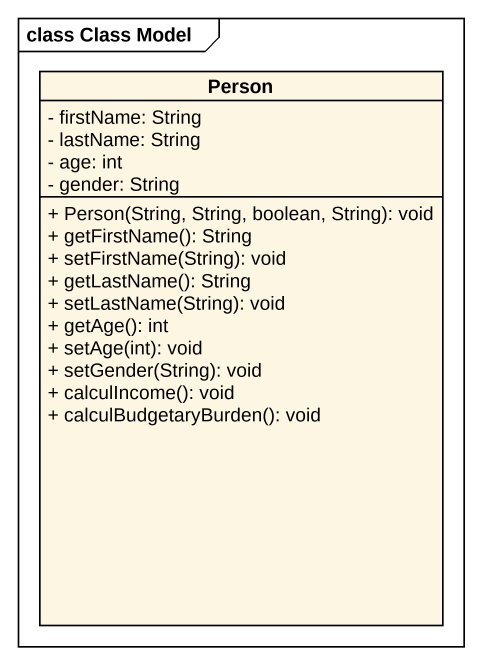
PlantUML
@startuml
mainframe class Class Model
hide circle
hide empty members
skinparam classAttributeIconSize 0
class "Person" as Person_ {
  - firstName: String
  - lastName: String
  - age: int
  - gender: String
  + Person(String, String, boolean, String): void
  + getFirstName(): String
  + setFirstName(String): void
  + getLastName(): String
  + setLastName(String): void
  + getAge(): int
  + setAge(int): void
  + setGender(String): void
  + calculIncome(): void
  + calculBudgetaryBurden(): void
}
@enduml
